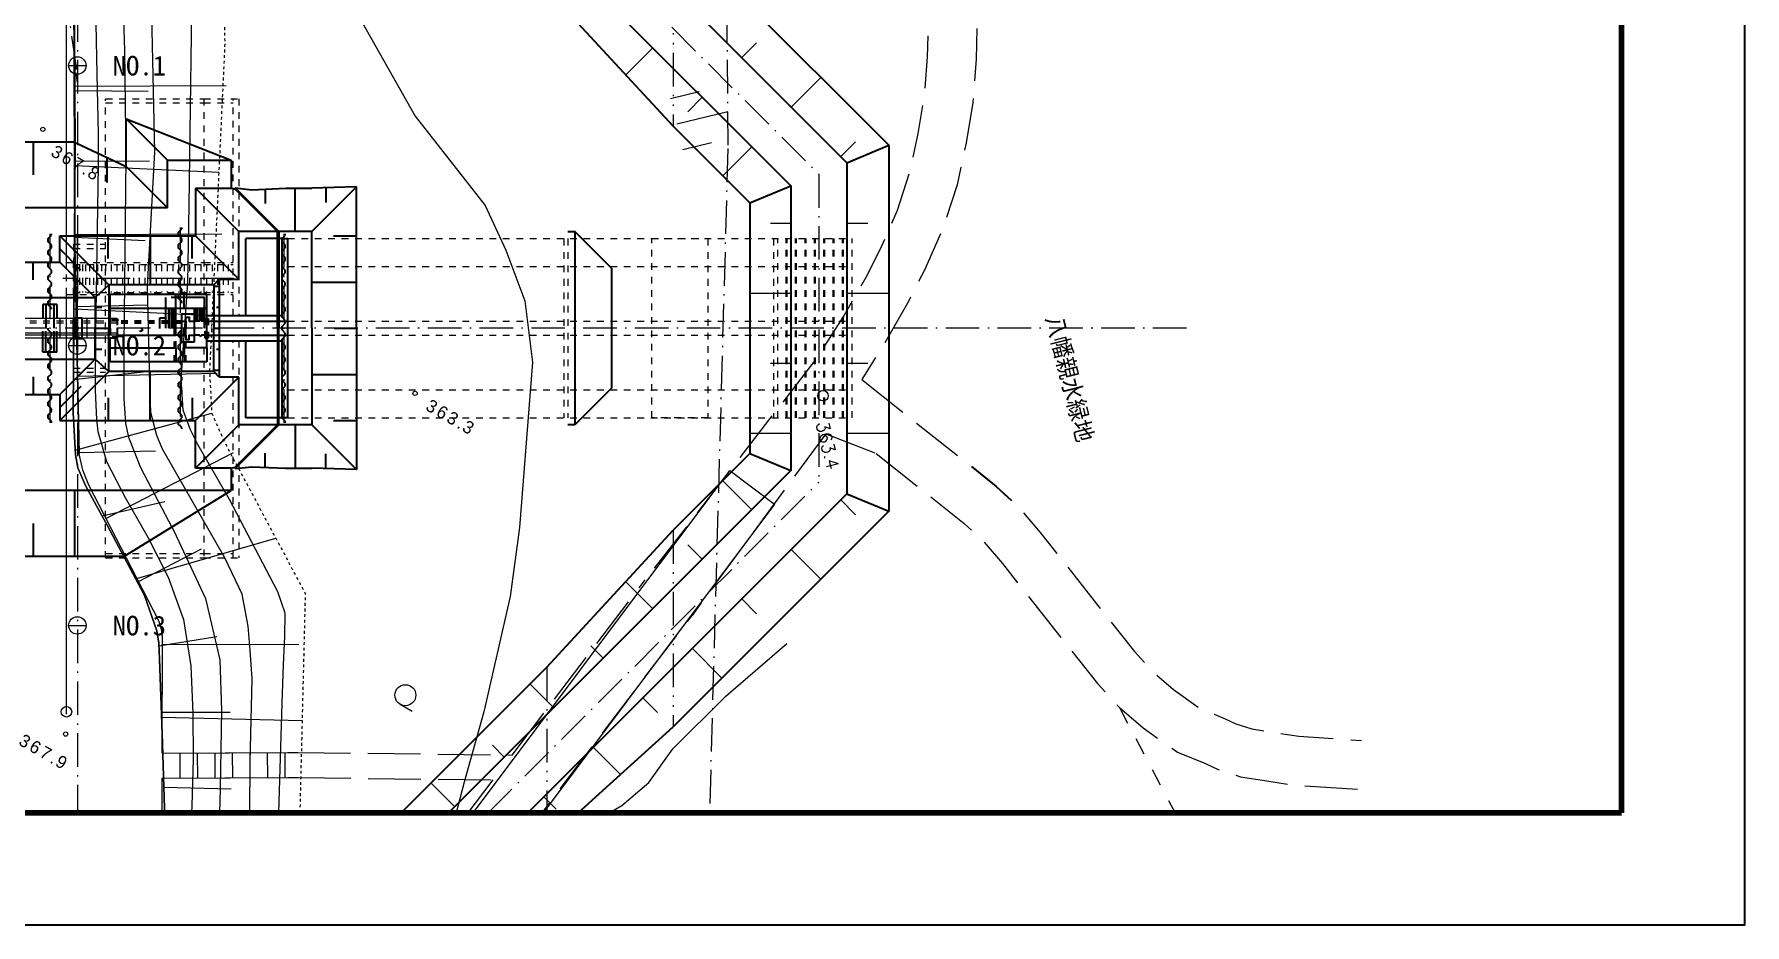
# Model space of a CAD drawing. Header units: millimetres. Extents: x 589521 to 827121, y -149161 to 18839.
# Drawn here: x 704923 to 827121, y -149161 to -85531 of the extents above; entities that cross this region are included whole.
import ezdxf

# ---------------------------------------------------------------- set-up
doc = ezdxf.new("R2010")
doc.units = ezdxf.units.MM
doc.header["$LTSCALE"] = 400
for name, pattern in [('561019', [1, 0.5, -0.5]), ('SXF_一点短鎖線', [9.25, 6, -1.5, 0.25, -1.5]), ('SXF_二点短鎖線', [11, 6, -1.5, 0.25, -1.5, 0.25, -1.5]), ('SXF_跳び破線', [12, 6, -6]), ('一点短鎖線', [9.25, 6, -1.5, 0.25, -1.5]), ('破線', [7.5, 6, -1.5])]:
    doc.linetypes.add(name, pattern=pattern)
for name, color, linetype, lineweight in [('D-BGD', 7, 'Continuous', 13), ('D-BMK', 2, 'SXF_一点短鎖線', 13), ('D-BMK-HTXT', 7, 'Continuous', 13), ('D-BMK-OTRS', 7, 'Continuous', 13), ('D-BYP-STR1', 2, 'Continuous', 13), ('D-BYP-STR2', 6, 'Continuous', 25), ('D-BYP-STR4', 6, 'Continuous', 25), ('D-BYP-STR8', 150, 'Continuous', 13), ('D-TTL', 2, 'Continuous', 140), ('●予備設計_LP横断', 7, 'Continuous', 13)]:
    doc.layers.add(name, color=color, linetype=linetype, lineweight=lineweight)
doc.layers.add('D-WORK2', color=11, linetype='Continuous', plot=False)
doc.styles.add('BIGFONT', font='txt', dxfattribs={"height": 0.2, "bigfont": 'BIGFONT'})
doc.styles.add('MS ゴシック', font='MS Gothic.ttf')
doc.styles.add('Style-WORKING', font='WORKING.shx')

# ---------------------------------------------------------------- blocks, each defined once
blk = doc.blocks.new('M6331')
at = {"layer": '●予備設計_LP横断', "linetype": 'Continuous', "lineweight": 9}
blk.add_line((0, -0.75), (1, -0.75), dxfattribs=at)
blk.add_circle((0, 0), 0.75, dxfattribs=at)
blk = doc.blocks.new('M7312')
at = {"layer": '●予備設計_LP横断', "linetype": 'Continuous', "lineweight": 20}
blk.add_circle((0, 0), 0.15, dxfattribs=at)
blk = doc.blocks.new('土工11-18')
at = {"layer": 'D-BYP-STR2'}
for p, q in [((901037, 91803), (898087, 94754)), ((898087, 91354), (898087, 94754)), ((898087, 94754), (905585, 91803)), ((885329, 91903), (890553, 93103)), ((894391, 93103), (890552, 93103)), ((891437, 93103), (891437, 90753)), ((894391, 93103), (898087, 91354)), ((894391, 93103), (894391, 88403)), ((875801, 88403), (882319, 91903)), ((882319, 91903), (885329, 91903)), ((882587, 91903), (882587, 88403)), ((885537, 91951), (885537, 90177)), ((888487, 92629), (888487, 88403)), ((896709, 92006), (896709, 90205)), ((901037, 88403), (901037, 91803)), ((901037, 91803), (905585, 91803)), ((905585, 91803), (905585, 89803)), ((879637, 89433), (879637, 90463)), ((901037, 88403), (898087, 91354)), ((903037, 89803), (903037, 86403)), ((903037, 89803), (905585, 89803)), ((875801, 85203), (875801, 88403)), ((901037, 88403), (875801, 88403)), ((893337, 86403), (903037, 86403)), ((896837, 82903), (893337, 86403)), ((893337, 84533), (893337, 86403)), ((896791, 84774), (896791, 86403)), ((899791, 86403), (899791, 82903)), ((902791, 84774), (902791, 86403)), ((906137, 83303), (903037, 86403)), ((857478, 79803), (857478, 84662)), ((857478, 84662), (859737, 82403)), ((859737, 83509), (859737, 84616)), ((862312, 84595), (862312, 82403)), ((864887, 84585), (864887, 83503)), ((867462, 84574), (867462, 82403)), ((872437, 82403), (870076, 84764)), ((870076, 84564), (870076, 84764)), ((870076, 84764), (873164, 84603)), ((871207, 83534), (870076, 84664)), ((872237, 82403), (870076, 84564)), ((870076, 84564), (870076, 83464)), ((872221, 83692), (872221, 84652)), ((873164, 84603), (873942, 84603)), ((873942, 84603), (875801, 85203)), ((874406, 82403), (874406, 84753)), ((874937, 82403), (877737, 85203)), ((875207, 82003), (877737, 84533)), ((877737, 85203), (875801, 85203)), ((876071, 84243, -354000), (876071, 85203, -354000)), ((876405, 83536), (877737, 84868)), ((877737, 85203), (877737, 84533)), ((877737, 84533), (893337, 84533)), ((879637, 83268), (879637, 84533)), ((882587, 84533), (882587, 82003)), ((885537, 83268), (885537, 84533)), ((888487, 82003), (888487, 84533)), ((891437, 83268), (891437, 84533)), ((894844, 83961), (893337, 85468)), ((895867, 82003), (893337, 84533)), ((904337, 82903), (904737, 83303)), ((904737, 83303), (904737, 76304)), ((904737, 83303), (906137, 83303)), ((857478, 82245), (858608, 82245)), ((859737, 82403), (872237, 82403)), ((859737, 81803), (859737, 82403)), ((872237, 82403), (872237, 79803)), ((872437, 82403), (872237, 82403)), ((872437, 82403), (874937, 82403)), ((872437, 82403), (872437, 79803)), ((874937, 82403), (874937, 79803)), ((874937, 82403), (875207, 82003)), ((875207, 82003), (875207, 79803)), ((875207, 82003), (895867, 82003)), ((895867, 82003), (896837, 82903)), ((895867, 82003), (895867, 79803)), ((904337, 82903), (896837, 82903)), ((896837, 82903), (896837, 79803)), ((904337, 82903), (904337, 79803)), ((904337, 82803), (904737, 82803)), ((860337, 81203), (859737, 81803)), ((859737, 81803), (859737, 81803)), ((860637, 81503), (860637, 81803)), ((861437, 81203), (861437, 81803)), ((862237, 81503), (862237, 81803)), ((863037, 81203), (863037, 81803)), ((863837, 81503), (863837, 81803)), ((864137, 81203), (864737, 81803)), ((864437, 81003), (864737, 81003)), ((872237, 81303), (872337, 81303)), ((875072, 81303), (875207, 81303)), ((895867, 81303), (896352, 81303)), ((904537, 81303), (904737, 81303)), ((857478, 79803), (860338, 79803)), ((857478, 79803), (857478, 74944)), ((857478, 79803), (860338, 79803)), ((864138, 80403), (864737, 80403)), ((864437, 79803), (864737, 79803)), ((864437, 79803), (864737, 79803)), ((872237, 77203), (872237, 79803)), ((872237, 79803), (872437, 79803)), ((872437, 77203), (872437, 79803)), ((874937, 77203), (874937, 79803)), ((874937, 79803), (875207, 79803)), ((875207, 77603), (875207, 79803)), ((895867, 77603), (895867, 79803)), ((895867, 79803), (896837, 79803)), ((896837, 76703), (896837, 79803)), ((904337, 76703), (904337, 79803)), ((904337, 79803), (904737, 79803)), ((860337, 78403), (859737, 77803)), ((861437, 78403), (861437, 77803)), ((863037, 78403), (863037, 77803)), ((864137, 78403), (864737, 77803)), ((864138, 79203), (864737, 79203)), ((864437, 78603), (864737, 78603)), ((872237, 78303), (872337, 78303)), ((875072, 78303), (875207, 78303)), ((895867, 78303), (896352, 78303)), ((904537, 78303), (904737, 78303)), ((857478, 77362), (858608, 77362)), ((857478, 74944), (859737, 77203)), ((859737, 77803), (859737, 77803)), ((859737, 77803), (859737, 77203)), ((859737, 77203), (872237, 77203)), ((860637, 78103), (860637, 77803)), ((862237, 78103), (862237, 77803)), ((862312, 75011), (862312, 77203)), ((863837, 78103), (863837, 77803)), ((867462, 75032), (867462, 77203)), ((872437, 77203), (870076, 74842)), ((872237, 77203), (870076, 75042)), ((872237, 77203), (872437, 77203)), ((872437, 77203), (874937, 77203)), ((874406, 77203), (874406, 74854)), ((874937, 77203), (875207, 77603)), ((874937, 77203), (877737, 74403)), ((875207, 77603), (895867, 77603)), ((875207, 77603), (877737, 75073)), ((882587, 75073), (882587, 77603)), ((888487, 77603), (888487, 75073)), ((895867, 77603), (893337, 75073)), ((895867, 77603), (896837, 76703)), ((859737, 76097), (859737, 74991)), ((864887, 75022), (864887, 76103)), ((870076, 75042), (870076, 76142)), ((871207, 76073), (870076, 74942)), ((872221, 75915), (872221, 74954)), ((876405, 76071), (877737, 74738)), ((879637, 76338), (879637, 75073)), ((885537, 76338), (885537, 75073)), ((891437, 76338), (891437, 75073)), ((896837, 76703), (893337, 73203)), ((904337, 76703), (896837, 76703)), ((899791, 73203), (899791, 76703)), ((903037, 73203), (906137, 76304)), ((904337, 76803), (904737, 76803)), ((904737, 76304), (904337, 76703)), ((906137, 76304), (904737, 76304)), ((870076, 75042), (870076, 74842)), ((870076, 74842), (873164, 75003)), ((873164, 75003), (873942, 75003)), ((873942, 75003), (875801, 74403)), ((876071, 75364, -354000), (876071, 74403, -354000)), ((877737, 74403), (877737, 75073)), ((877737, 75073), (893337, 75073)), ((894844, 75646), (893337, 74138)), ((893337, 75073), (893337, 73203)), ((896791, 74833), (896791, 73203)), ((902791, 74833), (902791, 73203)), ((875801, 74403), (875801, 68203)), ((877737, 74403), (875801, 74403)), ((893337, 73203), (903037, 73203)), ((903037, 69803, -240720), (903037, 73203)), ((905585, 69803, 242956), (903037, 69803, 242956)), ((905585, 69803, 242956), (905585, 68203, 242956)), ((905585, 68203), (875801, 68203)), ((875801, 68203), (884658, 64703)), ((879637, 67445), (879637, 66687)), ((882587, 68203), (882587, 65521)), ((888487, 68203), (888487, 64361)), ((894387, 68203), (894387, 63503)), ((897905, 63503), (905585, 68203)), ((885537, 66453), (885537, 64703)), ((891437, 65853), (891437, 63503)), ((884658, 64703), (887662, 64703)), ((887662, 64703), (890553, 63503)), ((897905, 63503), (890552, 63503))]:
    blk.add_line(p, q, dxfattribs=at)
for points in [[(857478, 84662), (860337, 84603), (870076, 84564)], [(859737, 81803), (864737, 81803), (864737, 79803)], [(860337, 79803), (860337, 81203), (864137, 81203), (864137, 79803)], [(859737, 77803), (864737, 77803), (864737, 79803)], [(860337, 79803), (860337, 78403), (864137, 78403), (864137, 79803)], [(857478, 74944), (860337, 75003), (870076, 75042)]]:
    blk.add_lwpolyline(points, dxfattribs=at)
at = {"layer": 'D-BYP-STR4', "ltscale": 0.2}
for p, q in [((906137, 86703), (903037, 89803)), ((905585, 89803), (905866, 89733)), ((905866, 89833), (905866, 89733)), ((908996, 86703), (905866, 89833)), ((905866, 89833), (907054, 89703)), ((907406, 88243), (905866, 89783)), ((908896, 86703), (905866, 89733)), ((907054, 89703), (909496, 89803)), ((908016, 89743), (908016, 88721)), ((909496, 89803), (911337, 89803)), ((910166, 86703), (910166, 89803)), ((911337, 86703), (914537, 89903)), ((914537, 89903), (911337, 89803)), ((912352, 89835), (912352, 88776)), ((914537, 79803), (914537, 89903)), ((908896, 86703), (906137, 86703)), ((906137, 83303), (906137, 86703)), ((908896, 79803), (908896, 86703)), ((908996, 86703), (908896, 86703)), ((911337, 86703), (908996, 86703)), ((908996, 86703), (908996, 79803)), ((911337, 79803), (911337, 86703)), ((912887, 86403), (914537, 86403)), ((908996, 83103), (908896, 83103)), ((911337, 83103), (914537, 83103)), ((908896, 79803), (908896, 72903)), ((908946, 79803), (908896, 79803)), ((908996, 72903), (908996, 79803)), ((911337, 79803), (911337, 72903)), ((912937, 79803), (914537, 79803)), ((914537, 79803), (914537, 69703)), ((906137, 72903), (906137, 76304)), ((908996, 76503), (908896, 76503)), ((911337, 76503), (914537, 76503)), ((906137, 72903), (903037, 69803)), ((908996, 72903), (905866, 69774)), ((908896, 72903), (905866, 69874)), ((908896, 72903), (906137, 72903)), ((908996, 72903), (908896, 72903)), ((911337, 72903), (908996, 72903)), ((910166, 72903), (910166, 69803)), ((911337, 72903), (914537, 69703)), ((912887, 73203), (914537, 73203)), ((907406, 71364), (905866, 69824)), ((908016, 69864), (908016, 70886)), ((905585, 69803), (905866, 69874)), ((905866, 69774), (907054, 69903)), ((905866, 69774), (905866, 69874)), ((907054, 69903), (909496, 69803)), ((909496, 69803), (911337, 69803)), ((914537, 69703), (911337, 69803)), ((912352, 69772), (912352, 70830))]:
    blk.add_line(p, q, dxfattribs=at)

msp = doc.modelspace()

# ---------------------------------------------------------------- linework, layer by layer
at = {"layer": 'D-BGD', "linetype": 'SXF_一点短鎖線'}
for p, q in [((753722, -2269, -363379), (754475, -93706, -363379)), ((754475, -93706, -363379), (753165, -141161, -363379))]:
    msp.add_line(p, q, dxfattribs=at)
at = {"layer": 'D-BGD', "linetype": 'Continuous'}
for p, q in [((707784, -89233, -363379), (718628, -89192, -363379)), ((707833, -89556, -363379), (713059, -89607, -363379)), ((750378, -90121, -363379), (752418, -89626, -363379)), ((750820, -91943, -363379), (754464, -91057, -363379)), ((751262, -93765, -363379), (753303, -93269, -363379)), ((707804, -94597, -363379), (713159, -94572, -363379)), ((707849, -94902, -363379), (718111, -95381, -363379)), ((707810, -100031, -363379), (712841, -100266, -363379)), ((707831, -99848, -363379), (718329, -99804, -363379)), ((707918, -104974, -363379), (713036, -104859, -363379)), ((707772, -105160, -363379), (717633, -105620, -363379)), ((765019, -108641, 26), (764035, -110206, -19)), ((707733, -110211, -363379), (712716, -109661, -363379)), ((708018, -109956, -363379), (717984, -109756, -363379)), ((760685, -108850, 23), (758392, -111817, 51)), ((764035, -110206, -19), (766973, -112536, -62)), ((707854, -115259, -363379), (717603, -112607, -363379)), ((757628, -112805, 60), (755335, -115773, 88)), ((767952, -113312, -76), (770891, -115643, -119)), ((761472, -114084, -69), (759247, -117103, -13)), ((761472, -114084, -69), (764967, -115443, -69)), ((708122, -115414, -363379), (713585, -115302, -363379)), ((710047, -120131, -363379), (719155, -115424, -363379)), ((765064, -115480, -69), (768000, -117813, -111)), ((754570, -116762, 98), (752277, -119729, 126)), ((758507, -118109, 5), (756283, -121128, 61)), ((709769, -119931, -363379), (714266, -118906, -363379)), ((751513, -120718, 135), (749220, -123686, 163)), ((712159, -124441, -363379), (722178, -121534, -363379)), ((755542, -122135, 80), (753318, -125153, 136)), ((712375, -124630, -363379), (716874, -122302, -363379)), ((748143, -125088, 176), (748578, -124516, 171)), ((778757, -123610, -184), (781082, -126552, -143)), ((775944, -125698, -186), (778270, -128639, -145)), ((745117, -129069, 207), (747386, -126084, 184)), ((751580, -127499, 175), (751915, -127057, 171)), ((752577, -126160, 154), (751915, -127057, 171)), ((713832, -129224, -363379), (717962, -128557, -363379)), ((714095, -129102, -363379), (723823, -129134, -363379)), ((748555, -131480, 207), (750824, -128495, 183)), ((742091, -133050, 239), (744361, -130065, 215)), ((745531, -135463, 239), (747799, -132476, 215)), ((714023, -134325, -363379), (724060, -134571, -363379)), ((714082, -133962, -363379), (718933, -133970, -363379)), ((739066, -137031, 271), (741335, -134046, 247)), ((782447, -133638, -129), (783031, -134744, -116)), ((714068, -136895, 5021), (723765, -136840, 261)), ((718557, -136870, 2818), (721923, -136851, 1165)), ((720318, -136860, 1953), (720328, -138657, 1956)), ((721568, -136853, 1340), (721578, -138650, 1343)), ((722818, -136846, 726), (722827, -138643, 729)), ((723044, -136845, 615), (723765, -136840, 261)), ((723765, -136840, 261), (727515, -136887, 263)), ((742507, -139444, 270), (744775, -136457, 247)), ((783614, -135849, -103), (784197, -136955, -90)), ((798966, -135935, -245), (799741, -135987, -248)), ((714068, -136895, 5021), (717434, -136876, 3369)), ((715318, -136888, 4407), (715329, -138684, 4409)), ((716568, -136881, 3794), (716579, -138677, 3796)), ((717817, -136874, 3180), (717827, -138671, 3183)), ((719068, -136867, 2567), (719078, -138663, 2569)), ((728766, -136902, 264), (732515, -136949, 267)), ((733764, -136965, 268), (737514, -137011, 270)), ((738765, -137027, 271), (739066, -137031, 271)), ((784781, -138061, -76), (785364, -139165, -63)), ((714062, -138691, 5031), (723782, -138638, 261)), ((714062, -138691, 5031), (717429, -138672, 3379)), ((718551, -138666, 2828), (721918, -138648, 1176)), ((723039, -138642, 625), (723782, -138638, 261)), ((723782, -138638, 261), (727531, -138684, 266)), ((728782, -138700, 268), (732531, -138746, 274)), ((733781, -138762, 275), (737531, -138808, 281)), ((735925, -141161, 302), (737708, -138811, 281)), ((795703, -139227, -241), (799445, -139475, -297)), ((714179, -139332, -363379), (719001, -139454, -363379)), ((741203, -141161, 284), (741751, -140439, 278)), ((785947, -140271, -50), (786417, -141161, -39))]:
    msp.add_line(p, q, dxfattribs=at)
at = {"layer": 'D-BGD', "linetype": 'Continuous', "flags": 128}
for points, elevation in [([(714213, -141161), (714223, -140849), (714067, -135473), (713868, -130178), (713826, -129044), (713677, -128150), (712791, -125640), (710139, -120608), (709380, -119219), (708585, -117763), (708043, -116522), (707870, -115573), (707715, -112568), (707860, -93543), (707753, -77441), (707586, -56332), (707412, -36892), (707150, -22167), (707429, -2269)], -363379), ([(708295, -2269), (708047, -15034), (708040, -18816), (708129, -24595), (709406, -88383), (709480, -92657), (709492, -94931), (709311, -106944), (709288, -110999), (709367, -113055), (709474, -113918), (710079, -116058), (711420, -118639), (713044, -121463), (714497, -124328), (715582, -127356), (716100, -130660), (716262, -134048), (716280, -137325), (716190, -140666), (716167, -141161)], 3621), ([(709734, -2269), (709700, -8568), (709823, -23866), (710541, -68717), (710606, -72167), (710655, -73618), (710920, -76384), (711188, -80570), (711378, -86697), (711459, -94367), (711329, -107790), (711322, -111569), (711440, -113350), (711660, -114312), (712526, -116478), (714507, -120303), (714896, -121014), (717167, -125848), (718173, -130229), (718302, -133844), (718214, -139447), (718163, -141161)], 2621), ([(720330, -141161), (720341, -137527), (720486, -131595), (720359, -129538), (720208, -127824), (719785, -125545), (718540, -122946), (714098, -115173), (713678, -114211), (713264, -112566), (713186, -110514), (713019, -103532), (713549, -93933), (713255, -80861), (712282, -70673), (711968, -60184), (711798, -47651), (711319, -27324), (711321, -18440), (711201, -2269)], 1621), ([(722404, -141161), (722627, -133326), (722720, -130553), (722831, -128574), (722839, -126902), (722320, -125378), (718880, -118779), (716624, -114897), (716084, -113807), (715564, -112394), (715432, -110180), (715907, -103281), (715992, -97761), (716041, -94264), (716209, -82093), (716259, -78365), (715982, -75610), (715555, -67792), (715009, -58950), (714144, -46535), (713902, -36480), (713536, -20436), (713562, -2269)], 621), ([(707150, -22167), (707412, -36892), (707586, -56332), (707753, -77441), (707860, -93543), (707715, -112568)], -363379), ([(728318, -84654), (732146, -91378), (737138, -97758), (738609, -100961), (739971, -104571), (740510, -108968), (739579, -120776), (738917, -125711), (737036, -133948), (735631, -138975), (735065, -141161)], -379), ([(707715, -112568), (707870, -115573), (708043, -116522), (708585, -117763), (709380, -119219), (710139, -120608), (712791, -125640), (713677, -128150), (713826, -129044), (713868, -130178), (714067, -135473), (714223, -140849), (714213, -141161)], -363379), ([(736266, -141161), (736525, -140847), (744065, -130784), (754615, -116713), (757815, -119112)], -363379), ([(757815, -119112), (747266, -133182), (741288, -141161)], -363379), ([(745995, -141161), (746902, -140626), (748835, -138991), (750540, -136597), (754341, -132828), (758676, -129071)], -379)]:
    msp.add_lwpolyline(points, dxfattribs=dict(at, elevation=elevation))
at = {"layer": 'D-BGD', "linetype": '561019', "elevation": -363379, "flags": 128}
msp.add_lwpolyline([(716645, -2269), (716342, -12453), (716998, -34072), (717699, -53526), (717730, -54723), (718538, -86219), (717448, -109597), (717603, -112607), (718522, -114687), (724283, -125477), (723898, -141161)], dxfattribs=at)
at = {"layer": 'D-BGD', "linetype": 'Continuous', "extrusion": (-0.795837, 0.056889, 0.602833), "elevation": -619497}
msp.add_lwpolyline([(29848, 467952), (32037, 468128), (33589, 468103)], dxfattribs=at)
at = {"layer": 'D-BGD', "linetype": 'Continuous', "extrusion": (-0.841987, 0.058751, 0.536289), "elevation": -652339}
msp.add_lwpolyline([(31927, 414425), (33419, 414548), (35672, 414510)], dxfattribs=at)
at = {"layer": 'D-BGD', "linetype": 'Continuous', "extrusion": (0.003297, -0.014377, 0.999891), "elevation": 3856}
msp.add_lwpolyline([(771988, -90067), (771964, -90359), (771483, -93243), (771372, -93764)], dxfattribs=at)
at = {"layer": 'D-BGD', "linetype": 'Continuous', "extrusion": (0.011, -0.016721, 0.9998), "elevation": 9969}
msp.add_lwpolyline([(592124, -497913), (590747, -499412), (589521, -500611)], dxfattribs=at)
at = {"layer": 'D-BGD', "linetype": 'Continuous', "extrusion": (0.006544, -0.014921, 0.999867), "elevation": 6412}
msp.add_lwpolyline([(771099, -94947), (770831, -96204), (770070, -98549)], dxfattribs=at)
at = {"layer": 'D-BGD', "linetype": 'Continuous', "extrusion": (0.637031, -0.216842, 0.73971), "elevation": 509527}
msp.add_lwpolyline([(156859, -560200), (154120, -560257), (153116, -560142)], dxfattribs=at)
at = {"layer": 'D-BGD', "linetype": 'Continuous', "extrusion": (-0.684496, 0.348215, 0.640478), "elevation": -561630}
msp.add_lwpolyline([(-260021, 468289), (-257200, 468546), (-256283, 468537)], dxfattribs=at)
at = {"layer": 'D-BGD', "linetype": 'Continuous', "extrusion": (0.027922, -0.031077, 0.999127), "elevation": 24641}
msp.add_lwpolyline([(497905, -587479), (496835, -587838), (494308, -588532)], dxfattribs=at)
at = {"layer": 'D-BGD', "linetype": 'Continuous', "extrusion": (-0.178485, 0.087118, 0.980078), "elevation": -145980}
msp.add_lwpolyline([(-242919, 720879), (-242634, 720872), (-239370, 720667), (-239177, 720646)], dxfattribs=at)
at = {"layer": 'D-BGD', "linetype": 'Continuous', "extrusion": (-0.0135, -0.035404, 0.999282), "elevation": -6431}
msp.add_lwpolyline([(762697, 166101), (764867, 165414), (766232, 164860)], dxfattribs=at)
at = {"layer": 'D-BGD', "linetype": 'Continuous', "extrusion": (-0.040229, -0.068491, 0.99684), "elevation": -22937}
msp.add_lwpolyline([(723123, 286285), (726143, 285857), (726827, 285706)], dxfattribs=at)
at = {"layer": 'D-BGD', "linetype": 'Continuous', "extrusion": (0.388587, 0.319274, 0.864329), "elevation": 262989}
msp.add_lwpolyline([(-584889, -452362), (-586719, -452408), (-588637, -452366)], dxfattribs=at)
at = {"layer": 'D-BGD', "linetype": 'Continuous', "extrusion": (0.426372, 0.34905, 0.834488), "elevation": 286811}
msp.add_lwpolyline([(-583789, -434700), (-585801, -434751), (-587538, -434717)], dxfattribs=at)
at = {"layer": 'D-BGD', "linetype": 'Continuous', "extrusion": (0.252114, 0.21278, 0.944014), "elevation": 169860}
msp.add_lwpolyline([(-601739, -486440), (-604434, -486349), (-605486, -486397)], dxfattribs=at)
at = {"layer": 'D-BGD', "linetype": 'Continuous', "extrusion": (0.22763, 0.193389, 0.954351), "elevation": 152143}
msp.add_lwpolyline([(-603183, -486555), (-606123, -486448), (-606931, -486481)], dxfattribs=at)
at = {"layer": 'D-BGD', "linetype": 'Continuous', "extrusion": (0.019629, 0.006251, 0.999788), "elevation": 14459}
msp.add_lwpolyline([(-363372, -708098), (-364709, -708923), (-366449, -710234)], dxfattribs=at)
at = {"layer": 'D-BGD', "linetype": 'Continuous', "extrusion": (0.007441, -0.005429, 0.999958), "elevation": 6419}
msp.add_lwpolyline([(782244, -133407), (782426, -133606), (784124, -135066), (785138, -135783)], dxfattribs=at)
at = {"layer": 'D-BGD', "linetype": 'Continuous', "extrusion": (0.002989, -0.016092, 0.999866), "elevation": 4332}
msp.add_lwpolyline([(755893, -278180), (757106, -278608), (759493, -279218)], dxfattribs=at)
at = {"layer": 'D-BGD', "linetype": 'Continuous', "extrusion": (0.004955, -0.002613, 0.999984), "elevation": 4073}
msp.add_lwpolyline([(790760, -138463), (791097, -138571), (792971, -138863), (794452, -139098)], dxfattribs=at)
at = {"layer": 'D-BGD', "linetype": 'Continuous'}
for points in [[(714068, -136895, 5021), (714098, -128596, 4971), (714037, -128180, 4991), (713968, -127898, 5001), (713821, -127433, 5041), (708819, -117753, 4881), (708389, -116675, 4901), (708129, -115522, 4921), (707831, -100691, 5131), (707753, -82064, 5111), (707840, -61687, 5091), (707714, -37946, 4901), (707640, -2269, 4983)], [(707714, -37946, 4901), (707840, -61687, 5091), (707753, -82064, 5111), (707831, -100691, 5131), (708129, -115522, 4921)], [(765666, -100197, 63), (765360, -100898, 121), (764321, -102907, 101), (763966, -103535, 92)], [(714068, -136895, 5021), (714098, -128596, 4971), (714037, -128180, 4991), (713968, -127898, 5001), (713821, -127433, 5041), (708819, -117753, 4881), (708389, -116675, 4901), (708129, -115522, 4921)], [(789216, -134120, -190), (790002, -134440, -199), (790774, -134803, -199), (791905, -135165, -209), (792755, -135296, -214)], [(786180, -136536, -174), (786598, -136832, -179), (788589, -137642, -199), (789496, -138071, -199), (789577, -138097, -200)], [(714056, -141161, 5046), (714062, -138691, 5031)], [(714056, -141161, 5046), (714062, -138691, 5031)]]:
    msp.add_polyline3d(points, dxfattribs=at)
for centre in [(761271, -111362, 1), (707229, -133944, 4831)]:
    msp.add_circle(centre, 375, dxfattribs=at)
at = {"layer": 'D-BMK'}
for p, q in [((713849, -48411, -363379), (760976, -95538, -363379)), ((760976, -95538, -363379), (760976, -117538, -363379)), ((737354, -141161, -363379), (760976, -117538, -363379))]:
    msp.add_line(p, q, dxfattribs=at)
at = {"layer": 'D-BMK', "linetype": 'SXF_一点短鎖線'}
for p, q in [((706046, -99788, -363379), (706046, -113288, -363379)), ((708008, -109580, -363379), (708008, -99354, -363379)), ((715346, -99338, -363379), (715346, -113738, -363379)), ((722746, -99788, -363379), (722746, -113288, -363379)), ((719170, -102988, -363379), (706973, -102988, -363379)), ((787236, -106538, -363379), (673324, -106538, -363379))]:
    msp.add_line(p, q, dxfattribs=at)
at = {"layer": 'D-BMK', "linetype": 'SXF_一点短鎖線', "elevation": -363379, "flags": 128}
msp.add_lwpolyline([(708008, -2269), (708008, -141161)], dxfattribs=at)
msp.add_lwpolyline([(708008, -37951, -0.0342109), (707868, -39996), (705102, -60094, 0.0342109), (705008, -61458), (705008, -66816, 0.0353635), (705108, -68226), (707909, -87899, -0.0353635), (708008, -89308)], format="xyb", dxfattribs=at)
at = {"layer": 'D-BMK-HTXT'}
for p, q in [((707383, -87772, -363379), (708633, -87772, -363379)), ((707383, -107772, -732429), (708633, -107772, -732429)), ((707383, -127772, -363379), (708633, -127772, -363379))]:
    msp.add_line(p, q, dxfattribs=at)
for centre in [(708008, -87772, -363379), (708008, -107772, -732429), (708008, -127772, -363379)]:
    msp.add_circle(centre, 625, dxfattribs=at)
at = {"layer": 'D-BMK-OTRS', "color": 7, "linetype": 'Continuous', "lineweight": 13}
for q in [(707909, -88284, -363379), (708008, -89693, -363379)]:
    msp.add_line((708008, -88985, -363379), q, dxfattribs=at)
at = {"layer": 'D-BYP-STR1', "linetype": 'SXF_二点短鎖線'}
for p, q in [((750566, -78057, -363379), (750566, -92100, -363379)), ((750566, -120977, -363379), (750566, -135020, -363379)), ((741535, -130757, -363379), (741535, -141161, -363379))]:
    msp.add_line(p, q, dxfattribs=at)
at = {"layer": 'D-BYP-STR1'}
for p, q in [((707222, -101838, -363379), (707222, -84108, -363379)), ((749106, -86497, -363379), (747175, -88428, -363379)), ((755470, -87204, -363379), (756531, -86143, -363379)), ((759006, -90740, -363379), (761127, -88618, -363379)), ((752642, -90032, -363379), (751606, -91068, -363379)), ((756177, -93568, -363379), (754106, -95640, -363379)), ((762541, -94275, -363379), (763602, -93214, -363379)), ((757511, -99038, -363379), (758976, -99038, -363379)), ((762976, -99038, -363379), (764476, -99038, -363379)), ((707222, -134108, -363379), (707222, -104138, -363379)), ((756046, -104038, -363379), (758976, -104038, -363379)), ((762976, -104038, -363379), (765976, -104038, -363379)), ((710846, -106888, -363379), (687746, -106888, -363379)), ((757511, -109038, -363379), (758976, -109038, -363379)), ((762976, -109038, -363379), (764476, -109038, -363379)), ((756046, -114038, -363379), (758976, -114038, -363379)), ((762976, -114038, -363379), (765976, -114038, -363379)), ((756177, -119509, -363379), (754106, -117437, -363379)), ((762541, -118802, -363379), (763602, -119862, -363379)), ((752642, -123044, -363379), (751606, -122008, -363379)), ((759006, -122337, -363379), (761127, -124459, -363379)), ((749106, -126580, -363379), (747175, -124649, -363379)), ((755470, -125873, -363379), (756531, -126933, -363379)), ((745571, -130115, -363379), (744676, -129220, -363379)), ((751935, -129408, -363379), (754056, -131530, -363379)), ((742035, -133651, -363379), (740338, -131954, -363379)), ((748399, -132944, -363379), (749459, -134003, -363379)), ((738500, -137186, -363379), (737651, -136338, -363379)), ((744864, -136479, -363379), (746809, -138424, -363379)), ((734964, -140722, -363379), (733267, -139025, -363379)), ((741328, -140015, -363379), (742213, -140900, -363379))]:
    msp.add_line(p, q, dxfattribs=at)
at = {"layer": 'D-BYP-STR1', "linetype": 'SXF_跳び破線', "ltscale": 0.2}
for p, q in [((710024, -90138, -363379), (717046, -90138, -363379)), ((710024, -122938, -363379), (710024, -90138, -363379)), ((717046, -90138, -363379), (719531, -90138, -363379)), ((717046, -90138, -363379), (717046, -105138, -363379)), ((719131, -105638, -363379), (719131, -90138, -363379)), ((719531, -90138, -363379), (719531, -105638, -363379)), ((710024, -90438, -363379), (717046, -90438, -363379)), ((717046, -90438, -363379), (719131, -90438, -363379)), ((723046, -100138, -363379), (763346, -100138, -363379)), ((723046, -100138, -363379), (723046, -112938, -363379)), ((742746, -100138, -363379), (742746, -112938, -363379)), ((743046, -100138, -363379), (743046, -112938, -363379)), ((757746, -100138, -363379), (757746, -112938, -363379)), ((758046, -112938, -363379), (758046, -100138, -363379)), ((758646, -112938, -363379), (758646, -100138, -363379)), ((758718, -112938, -363379), (758718, -100138, -363379)), ((759318, -112938, -363379), (759318, -100138, -363379)), ((759389, -112938, -363379), (759389, -100138, -363379)), ((759989, -112938, -363379), (759989, -100138, -363379)), ((760061, -112938, -363379), (760061, -100138, -363379)), ((760661, -112938, -363379), (760661, -100138, -363379)), ((760732, -112938, -363379), (760732, -100138, -363379)), ((761332, -112938, -363379), (761332, -100138, -363379)), ((761403, -112938, -363379), (761403, -100138, -363379)), ((762003, -112938, -363379), (762003, -100138, -363379)), ((762075, -112938, -363379), (762075, -100138, -363379)), ((762675, -112938, -363379), (762675, -100138, -363379)), ((762746, -112938, -363379), (762746, -100138, -363379)), ((763346, -112938, -363379), (763346, -100138, -363379)), ((707722, -100538, -363379), (710024, -100538, -363379)), ((707722, -100538, -363379), (707722, -101838, -363379)), ((707722, -100838, -363379), (710024, -100838, -363379)), ((707222, -104138, -363379), (707222, -101838, -363379)), ((707222, -101838, -363379), (717046, -101838, -363379)), ((707722, -104138, -363379), (707722, -101838, -363379)), ((707722, -101988, -363379), (717046, -101988, -363379)), ((707940, -101988, -363379), (707940, -103988, -363379)), ((708158, -101988, -363379), (708158, -103988, -363379)), ((708375, -101988, -363379), (708375, -103988, -363379)), ((708593, -101988, -363379), (708593, -103988, -363379)), ((708879, -101988, -363379), (708879, -103988, -363379)), ((709165, -101988, -363379), (709165, -103988, -363379)), ((709452, -101988, -363379), (709452, -103988, -363379)), ((709738, -101988, -363379), (709738, -103988, -363379)), ((710024, -101988, -363379), (710024, -103988, -363379)), ((710424, -101988, -363379), (710424, -103988, -363379)), ((710824, -101988, -363379), (710824, -103988, -363379)), ((711224, -101988, -363379), (711224, -103988, -363379)), ((711624, -101988, -363379), (711624, -103988, -363379)), ((712024, -101988, -363379), (712024, -103988, -363379)), ((712424, -101988, -363379), (712424, -103988, -363379)), ((712824, -101988, -363379), (712824, -103988, -363379)), ((713224, -101988, -363379), (713224, -103988, -363379)), ((713624, -101988, -363379), (713624, -103988, -363379)), ((714024, -101988, -363379), (714024, -103988, -363379)), ((714424, -101988, -363379), (714424, -103988, -363379)), ((714824, -101988, -363379), (714824, -103988, -363379)), ((715224, -101988, -363379), (715224, -103988, -363379)), ((715624, -101988, -363379), (715624, -103988, -363379)), ((716024, -101988, -363379), (716024, -103988, -363379)), ((716424, -101988, -363379), (716424, -103988, -363379)), ((716824, -101988, -363379), (716824, -103988, -363379)), ((717046, -101838, -363379), (719131, -101838, -363379)), ((717046, -101988, -363379), (719131, -101988, -363379)), ((717224, -101988, -363379), (717224, -103988, -363379)), ((717624, -101988, -363379), (717624, -103988, -363379)), ((718024, -101988, -363379), (718024, -103988, -363379)), ((718424, -101988, -363379), (718424, -103988, -363379)), ((718777, -101988, -363379), (718777, -103988, -363379)), ((723046, -102138, -363379), (763346, -102138, -363379)), ((707222, -104138, -363379), (717046, -104138, -363379)), ((707722, -103988, -363379), (717046, -103988, -363379)), ((707722, -104138, -363379), (707722, -105788, -363379)), ((717046, -103988, -363379), (719131, -103988, -363379)), ((717046, -104138, -363379), (719131, -104138, -363379)), ((710846, -106188, -363379), (687746, -106188, -363379)), ((707722, -105788, -363379), (708326, -105788, -363379)), ((708326, -105788, -363379), (708326, -107288, -363379)), ((710496, -105938, -363379), (711196, -105938, -363379)), ((723046, -106038, -363379), (763346, -106038, -363379)), ((707722, -109688, -363379), (707722, -107288, -363379)), ((707722, -107288, -363379), (708326, -107288, -363379)), ((719131, -122938, -363379), (719131, -107438, -363379)), ((719531, -107438, -363379), (719531, -122938, -363379)), ((723046, -107038, -363379), (763346, -107038, -363379)), ((717046, -107938, -363379), (717046, -122938, -363379)), ((707722, -109388, -363379), (710024, -109388, -363379)), ((707722, -109688, -363379), (710024, -109688, -363379)), ((723046, -110938, -363379), (763346, -110938, -363379)), ((723046, -112938, -363379), (763346, -112938, -363379)), ((710024, -122638, -363379), (717046, -122638, -363379)), ((710024, -122938, -363379), (717046, -122938, -363379)), ((717046, -122638, -363379), (719131, -122638, -363379)), ((717046, -122938, -363379), (719531, -122938, -363379))]:
    msp.add_line(p, q, dxfattribs=at)
at = {"layer": 'D-BYP-STR1', "lineweight": 13, "ltscale": 100}
for p, q in [((714646, -106538, -363379), (714646, -105138, -363379)), ((714746, -106538, -363379), (714746, -105138, -363379)), ((714846, -106538, -363379), (714846, -105138, -363379)), ((714946, -106538, -363379), (714946, -105138, -363379)), ((716446, -106038, -363379), (716446, -105138, -363379)), ((716546, -106038, -363379), (716546, -105138, -363379)), ((716646, -106038, -363379), (716646, -105138, -363379)), ((716746, -105963, -363379), (716746, -105138, -363379)), ((716846, -105963, -363379), (716846, -105138, -363379)), ((716946, -106038, -363379), (716946, -105138, -363379))]:
    msp.add_line(p, q, dxfattribs=at)
at = {"layer": 'D-BYP-STR1', "color": 2}
msp.add_line((710496, -107138, -363379), (711196, -107138, -363379), dxfattribs=at)
at = {"layer": 'D-BYP-STR1', "linetype": 'SXF_跳び破線', "ltscale": 0.2, "elevation": -363379}
msp.add_lwpolyline([(749046, -100138), (753046, -100138), (753046, -112938), (749046, -112938)], close=True, dxfattribs=at)
at = {"layer": 'D-BYP-STR2'}
for p, q in [((713849, -45582, -363379), (762976, -94710, -363379)), ((713849, -51239, -363379), (758976, -96367, -363379)), ((750566, -78057, -363379), (765976, -93467, -363379)), ((741659, -82454, -363379), (750566, -92100, -363379)), ((750566, -92100, -363379), (756046, -97580, -363379)), ((762976, -94710, -363379), (765976, -93467, -363379)), ((765976, -93467, -363379), (765976, -119609, -363379)), ((762976, -94710, -363379), (762976, -118367, -363379)), ((756046, -97580, -363379), (758976, -96367, -363379)), ((758976, -96367, -363379), (758976, -116710, -363379)), ((756046, -97580, -363379), (756046, -115496, -363379)), ((743046, -99638, -363379), (743546, -99638, -363379)), ((743546, -99638, -363379), (743546, -113438, -363379)), ((746154, -102247, -363379), (743546, -99638, -363379)), ((746154, -102247, -363379), (746154, -110830, -363379)), ((746154, -110830, -363379), (743546, -113438, -363379)), ((743546, -113438, -363379), (743046, -113438, -363379)), ((756046, -115496, -363379), (750566, -120977, -363379)), ((756046, -115496, -363379), (758976, -116710, -363379)), ((758976, -116710, -363379), (734526, -141161, -363379)), ((762976, -118367, -363379), (740182, -141161, -363379)), ((762976, -118367, -363379), (765976, -119609, -363379)), ((765976, -119609, -363379), (750566, -135020, -363379)), ((741535, -130757, -363379), (750566, -120977, -363379)), ((743788, -141161, -363379), (750566, -135020, -363379))]:
    msp.add_line(p, q, dxfattribs=at)
at = {"layer": 'D-BYP-STR2', "elevation": -363379}
msp.add_lwpolyline([(741535, -130757), (731131, -141161)], dxfattribs=at)
at = {"layer": 'D-BYP-STR4'}
for p, q in [((722646, -100138, -363379), (720046, -100138, -363379)), ((720046, -105638, -363379), (720046, -100138, -363379)), ((722646, -105638, -363379), (722646, -100138, -363379)), ((722646, -104430, -363379), (722646, -100138, -363379)), ((723046, -112938, -363379), (723046, -100138, -363379)), ((706546, -104838, -363379), (705546, -104838, -363379)), ((705746, -104838, -363379), (705746, -106538, -363379)), ((706346, -106538, -363379), (706346, -104838, -363379)), ((717246, -104138, -363379), (710346, -104138, -363379)), ((710346, -106538, -363379), (710346, -104138, -363379)), ((715046, -106538, -363379), (715046, -104138, -363379)), ((715646, -105138, -363379), (715646, -104138, -363379)), ((717246, -105138, -363379), (717246, -104138, -363379)), ((707876, -105788, -363379), (707876, -107288, -363379)), ((715046, -105138, -363379), (710346, -105138, -363379)), ((714546, -106538, -363379), (714546, -105138, -363379)), ((717246, -105138, -363379), (715046, -105138, -363379)), ((716346, -105538, -363379), (715446, -105538, -363379)), ((715446, -105538, -363379), (715446, -107538, -363379)), ((716346, -105138, -363379), (716346, -107538, -363379)), ((716746, -106038, -363379), (716346, -106038, -363379)), ((716846, -105963, -363379), (716746, -105963, -363379)), ((716746, -105963, -363379), (716746, -106038, -363379)), ((716846, -106038, -363379), (716846, -105963, -363379)), ((717246, -106038, -363379), (716846, -106038, -363379)), ((717046, -105138, -363379), (717046, -106038, -363379)), ((717246, -107938, -363379), (717246, -105138, -363379)), ((717246, -105638, -363379), (722646, -105638, -363379)), ((717246, -106038, -363379), (723046, -106038, -363379)), ((710346, -108938, -363379), (710346, -107238, -363379)), ((710846, -107238, -363379), (710346, -107238, -363379)), ((710846, -106538, -363379), (710846, -107238, -363379)), ((710846, -107038, -363379), (715046, -107038, -363379)), ((715446, -107038, -363379), (715046, -107038, -363379)), ((716746, -107038, -363379), (716346, -107038, -363379)), ((716746, -107113, -363379), (716746, -107038, -363379)), ((716846, -107113, -363379), (716746, -107113, -363379)), ((717246, -107038, -363379), (716846, -107038, -363379)), ((716846, -107038, -363379), (716846, -107113, -363379)), ((717246, -107038, -363379), (723046, -107038, -363379)), ((717246, -107438, -363379), (722646, -107438, -363379)), ((720046, -112938, -363379), (720046, -107438, -363379)), ((722646, -112938, -363379), (722646, -107438, -363379)), ((710346, -107938, -363379), (715046, -107938, -363379)), ((715046, -107938, -363379), (715046, -108938, -363379)), ((716346, -107538, -363379), (715446, -107538, -363379)), ((715646, -107938, -363379), (715646, -108938, -363379)), ((717246, -107938, -363379), (715646, -107938, -363379)), ((717246, -107938, -363379), (717246, -108938, -363379)), ((717246, -108938, -363379), (710346, -108938, -363379)), ((722646, -112938, -363379), (720046, -112938, -363379))]:
    msp.add_line(p, q, dxfattribs=at)
at = {"layer": 'D-BYP-STR4', "linetype": '破線', "ltscale": 100}
for p, q in [((722646, -100138, -363379), (723046, -100138, -363379)), ((723046, -112938, -363379), (722646, -112938, -363379))]:
    msp.add_line(p, q, dxfattribs=at)
at = {"layer": 'D-BYP-STR4', "ltscale": 100}
for p, q in [((705546, -104838, -363379), (705546, -105838, -363379)), ((706546, -104838, -363379), (706546, -105838, -363379))]:
    msp.add_line(p, q, dxfattribs=at)
at = {"layer": 'D-BYP-STR4', "linetype": 'SXF_跳び破線', "ltscale": 0.2}
for p, q in [((710346, -105838, -363379), (710846, -105838, -363379)), ((710846, -105838, -363379), (710846, -106538, -363379)), ((715446, -106038, -363379), (710846, -106038, -363379)), ((715446, -106188, -363379), (710846, -106188, -363379)), ((717146, -107238, -363379), (717146, -105838, -363379)), ((717146, -105838, -363379), (717346, -105838, -363379)), ((717346, -105838, -363379), (717346, -107238, -363379)), ((705546, -107238, -363379), (705546, -106538, -363379)), ((705746, -107238, -363379), (705746, -106538, -363379)), ((706346, -107238, -363379), (706346, -106538, -363379)), ((706546, -107238, -363379), (706546, -106538, -363379)), ((710346, -106538, -363379), (710346, -107238, -363379)), ((714946, -108938, -363379), (714946, -106538, -363379)), ((715046, -107938, -363379), (715046, -106538, -363379)), ((715646, -107938, -363379), (715646, -106538, -363379)), ((715746, -108938, -363379), (715746, -106538, -363379)), ((717146, -107238, -363379), (717346, -107238, -363379)), ((706161, -108788, -363379), (706161, -108688, -363379))]:
    msp.add_line(p, q, dxfattribs=at)
at = {"layer": 'D-BYP-STR4', "color": 6, "ltscale": 1500}
msp.add_line((715746, -106038, -363379), (715746, -106538, -363379), dxfattribs=at)
at = {"layer": 'D-BYP-STR4', "ltscale": 30}
for p, q in [((705546, -108238, -363379), (705546, -107238, -363379)), ((705746, -108238, -363379), (705746, -107238, -363379)), ((706346, -108238, -363379), (706346, -107238, -363379)), ((706546, -108238, -363379), (706546, -107238, -363379)), ((706546, -108238, -363379), (705546, -108238, -363379))]:
    msp.add_line(p, q, dxfattribs=at)
at = {"layer": 'D-BYP-STR4', "linetype": 'SXF_跳び破線', "ltscale": 0.2}
for points in [[(706161, -100688), (706161, -100588), (705931, -100358), (705931, -100118), (706161, -99888), (706161, -99788)], [(715461, -100238), (715461, -100138), (715231, -99908), (715231, -99668), (715461, -99438), (715461, -99338)], [(722861, -100688), (722861, -100588), (722631, -100358), (722631, -100118), (722861, -99888), (722861, -99788)], [(706161, -101588), (706161, -101488), (705931, -101258), (705931, -101018), (706161, -100788), (706161, -100688)], [(715461, -101138), (715461, -101038), (715231, -100808), (715231, -100568), (715461, -100338), (715461, -100238)], [(715461, -102038), (715461, -101938), (715231, -101708), (715231, -101468), (715461, -101238), (715461, -101138)], [(722861, -101588), (722861, -101488), (722631, -101258), (722631, -101018), (722861, -100788), (722861, -100688)], [(706161, -102488), (706161, -102388), (705931, -102158), (705931, -101918), (706161, -101688), (706161, -101588)], [(706161, -103388), (706161, -103288), (705931, -103058), (705931, -102818), (706161, -102588), (706161, -102488)], [(715461, -102938), (715461, -102838), (715231, -102608), (715231, -102368), (715461, -102138), (715461, -102038)], [(722861, -102488), (722861, -102388), (722631, -102158), (722631, -101918), (722861, -101688), (722861, -101588)], [(722861, -103388), (722861, -103288), (722631, -103058), (722631, -102818), (722861, -102588), (722861, -102488)], [(705906, -103738), (705906, -103938)], [(705906, -103738), (705956, -103738)], [(705956, -103738), (705906, -103938)], [(705906, -103738), (705956, -103938)], [(706161, -104288), (706161, -104188), (705931, -103958), (705931, -103718), (706161, -103488), (706161, -103388)], [(705956, -103738), (705956, -103938)], [(715206, -103288), (715206, -103488)], [(715206, -103288), (715256, -103288)], [(715256, -103288), (715206, -103488)], [(715206, -103288), (715256, -103488)], [(715206, -103488), (715256, -103488)], [(715461, -103838), (715461, -103738), (715231, -103508), (715231, -103268), (715461, -103038), (715461, -102938)], [(715461, -104738), (715461, -104638), (715231, -104408), (715231, -104168), (715461, -103938), (715461, -103838)], [(715256, -103288), (715256, -103488)], [(722861, -104288), (722861, -104188), (722631, -103958), (722631, -103718), (722861, -103488), (722861, -103388)], [(705906, -103938), (705956, -103938)], [(706161, -105188), (706161, -105088), (705931, -104858), (705931, -104618), (706161, -104388), (706161, -104288)], [(722861, -105188), (722861, -105088), (722631, -104858), (722631, -104618), (722861, -104388), (722861, -104288)], [(722861, -106088), (722861, -105988), (722631, -105758), (722631, -105518), (722861, -105288), (722861, -105188)], [(722861, -106988), (722861, -106888), (722631, -106658), (722631, -106418), (722861, -106188), (722861, -106088)], [(715461, -107438), (715461, -107338), (715231, -107108), (715231, -106868), (715461, -106638), (715461, -106538)], [(715461, -108338), (715461, -108238), (715231, -108008), (715231, -107768), (715461, -107538), (715461, -107438)], [(722861, -107888), (722861, -107788), (722631, -107558), (722631, -107318), (722861, -107088), (722861, -106988)], [(715231, -108788), (715231, -108668), (715461, -108438), (715461, -108338)], [(722861, -108788), (722861, -108688), (722631, -108458), (722631, -108218), (722861, -107988), (722861, -107888)], [(705906, -109138), (705906, -109338)], [(705906, -109138), (705956, -109138)], [(705956, -109138), (705906, -109338)], [(705906, -109138), (705956, -109338)], [(705906, -109338), (705956, -109338)], [(706161, -109688), (706161, -109588), (705931, -109358), (705931, -109118), (706161, -108888), (706161, -108788)], [(706161, -110588), (706161, -110488), (705931, -110258), (705931, -110018), (706161, -109788), (706161, -109688)], [(705956, -109138), (705956, -109338)], [(715206, -109588), (715206, -109788)], [(715206, -109588), (715256, -109588)], [(715256, -109588), (715206, -109788)], [(715206, -109588), (715256, -109788)], [(715206, -109788), (715256, -109788)], [(715461, -109238), (715461, -109138), (715231, -108908), (715231, -108788)], [(715461, -110138), (715461, -110038), (715231, -109808), (715231, -109568), (715461, -109338), (715461, -109238)], [(715256, -109588), (715256, -109788)], [(722861, -109688), (722861, -109588), (722631, -109358), (722631, -109118), (722861, -108888), (722861, -108788)], [(722861, -110588), (722861, -110488), (722631, -110258), (722631, -110018), (722861, -109788), (722861, -109688)], [(706161, -111488), (706161, -111388), (705931, -111158), (705931, -110918), (706161, -110688), (706161, -110588)], [(715461, -111038), (715461, -110938), (715231, -110708), (715231, -110468), (715461, -110238), (715461, -110138)], [(715461, -111938), (715461, -111838), (715231, -111608), (715231, -111368), (715461, -111138), (715461, -111038)], [(722861, -111488), (722861, -111388), (722631, -111158), (722631, -110918), (722861, -110688), (722861, -110588)], [(706161, -112388), (706161, -112288), (705931, -112058), (705931, -111818), (706161, -111588), (706161, -111488)], [(706161, -113288), (706161, -113188), (705931, -112958), (705931, -112718), (706161, -112488), (706161, -112388)], [(715461, -112838), (715461, -112738), (715231, -112508), (715231, -112268), (715461, -112038), (715461, -111938)], [(722861, -112388), (722861, -112288), (722631, -112058), (722631, -111818), (722861, -111588), (722861, -111488)], [(722861, -113288), (722861, -113188), (722631, -112958), (722631, -112718), (722861, -112488), (722861, -112388)], [(715461, -113738), (715461, -113638), (715231, -113408), (715231, -113168), (715461, -112938), (715461, -112838)]]:
    msp.add_lwpolyline(points, dxfattribs=at)
at = {"layer": 'D-BYP-STR4', "linetype": '一点短鎖線', "elevation": -363379}
for points in [[(717096, -106538), (717096, -104338), (714296, -104338), (714296, -106538)], [(713896, -106538), (713896, -105788), (714296, -105788)]]:
    msp.add_lwpolyline(points, dxfattribs=at)
at = {"layer": 'D-BYP-STR4', "elevation": -363379}
msp.add_lwpolyline([(707726, -107288), (707726, -105788), (708326, -105788), (708326, -107288)], close=True, dxfattribs=at)
at = {"layer": 'D-BYP-STR4', "color": 6, "ltscale": 1500, "elevation": -363379}
for points in [[(715446, -106038), (715746, -106038), (715746, -105738), (715996, -105738), (715996, -106038), (716346, -106038)], [(715446, -107038), (715746, -107038), (715746, -107338), (715996, -107338), (715996, -107038), (716346, -107038)]]:
    msp.add_lwpolyline(points, dxfattribs=at)
at = {"layer": 'D-BYP-STR4', "linetype": 'SXF_跳び破線', "ltscale": 0.2, "elevation": -363379}
msp.add_lwpolyline([(706161, -108688), (705931, -108458), (705931, -108218), (706161, -107988), (706161, -107788), (705931, -107558), (705931, -107318), (706161, -107088), (706161, -106888), (705931, -106658), (705931, -106538)], dxfattribs=at)
at = {"layer": 'D-BYP-STR4', "linetype": 'SXF_跳び破線', "ltscale": 0.1}
for centre in [(707963, -106538, -363379), (712546, -106663, -363379)]:
    msp.add_circle(centre, 100, dxfattribs=at)
at = {"layer": 'D-BYP-STR8', "linetype": 'SXF_跳び破線', "ltscale": 0.2}
for p, q in [((710846, -106038, -363379), (687746, -106038, -363379)), ((710346, -105838, -363379), (710846, -105838, -363379)), ((710846, -105838, -363379), (710846, -106538, -363379))]:
    msp.add_line(p, q, dxfattribs=at)
at = {"layer": 'D-BYP-STR8'}
for p, q in [((710346, -105838, -363379), (688246, -105838, -363379)), ((706751, -105838, -534679), (706752, -107238, -534040)), ((706763, -105838, -534679), (706764, -107238, -534040)), ((708677, -105838, -534679), (708678, -107238, -534040)), ((708689, -105838, -534679), (708690, -107238, -534040)), ((710846, -107038, -363379), (687746, -107038, -363379)), ((710346, -107238, -363379), (688246, -107238, -363379)), ((710846, -107238, -363379), (710346, -107238, -363379)), ((710846, -106538, -363379), (710846, -107238, -363379))]:
    msp.add_line(p, q, dxfattribs=at)
at = {"layer": 'D-TTL'}
for p, q in [((818321, -141161), (818321, 10839)), ((598321, -141161), (818321, -141161))]:
    msp.add_line(p, q, dxfattribs=at)
at = {"layer": 'D-WORK2', "linetype": 'Continuous', "extrusion": (-0.0135, -0.035404, 0.999282), "elevation": -6431}
msp.add_lwpolyline([(762697, 166101), (764867, 165414), (766232, 164860)], dxfattribs=at)
at = {"layer": 'Defpoints', "color": 1, "elevation": 0}
msp.add_lwpolyline([(589521, -149161), (827121, -149161), (827121, 18839), (589521, 18839)], close=True, dxfattribs=at)

# ---------------------------------------------------------------- block references
at = {"layer": 'D-BGD', "linetype": 'Continuous', "lineweight": 20, "xscale": 1000, "yscale": 1000, "zscale": 1000, "rotation": 330.1091246385173}
for p in [(705540, -92327, 4439), (732131, -111194, -91), (707173, -135534, 4480)]:
    msp.add_blockref('M7312', p, dxfattribs=at)
at = {"layer": 'D-BGD', "linetype": 'Continuous', "lineweight": 9, "xscale": 1000, "yscale": 1000, "zscale": 1000, "rotation": 330.1091246385173}
msp.add_blockref('M6331', (731437, -132757, -363379), dxfattribs=at)
at = {"layer": 'D-BYP-STR2'}
msp.add_blockref('土工11-18', (-186591, -186342, -363379), dxfattribs=at)

# ---------------------------------------------------------------- texts
at = {"layer": 'D-BGD', "linetype": 'Continuous', "style": 'BIGFONT'}
for s, height, rotation, p in [('八幡親水緑地', 1400, 284.10912, (777056, -105836, -363379)), ('363.4', 900, 283.66942, (760758, -113337, -363379))]:
    msp.add_text(s, height=height, rotation=rotation, dxfattribs=at).set_placement(p)
at = {"layer": 'D-BGD', "linetype": 'Continuous', "char_height": 900, "attachment_point": 7, "rotation": 330.10912, "line_spacing_factor": 0.722892, "style": 'Style-WORKING'}
for s, insert in [('\\T1.284;367.8', (706035, -94189, 4439)), ('\\T1.284;363.3', (732811, -112348, -91)), ('\\T1.287;367.9', (703737, -136265, -363379))]:
    msp.add_mtext(s, dxfattribs=dict(at, insert=insert))
at = {"layer": 'D-BMK-HTXT', "style": 'MS ゴシック'}
for s, p in [('NO.1  ', (710531, -88482, -717379)), ('NO.2  ', (710531, -108482, -1086429)), ('NO.3  ', (710531, -128482, -717379))]:
    msp.add_text(s, height=1400, dxfattribs=at).set_placement(p)

doc.saveas('drawing.dxf')
